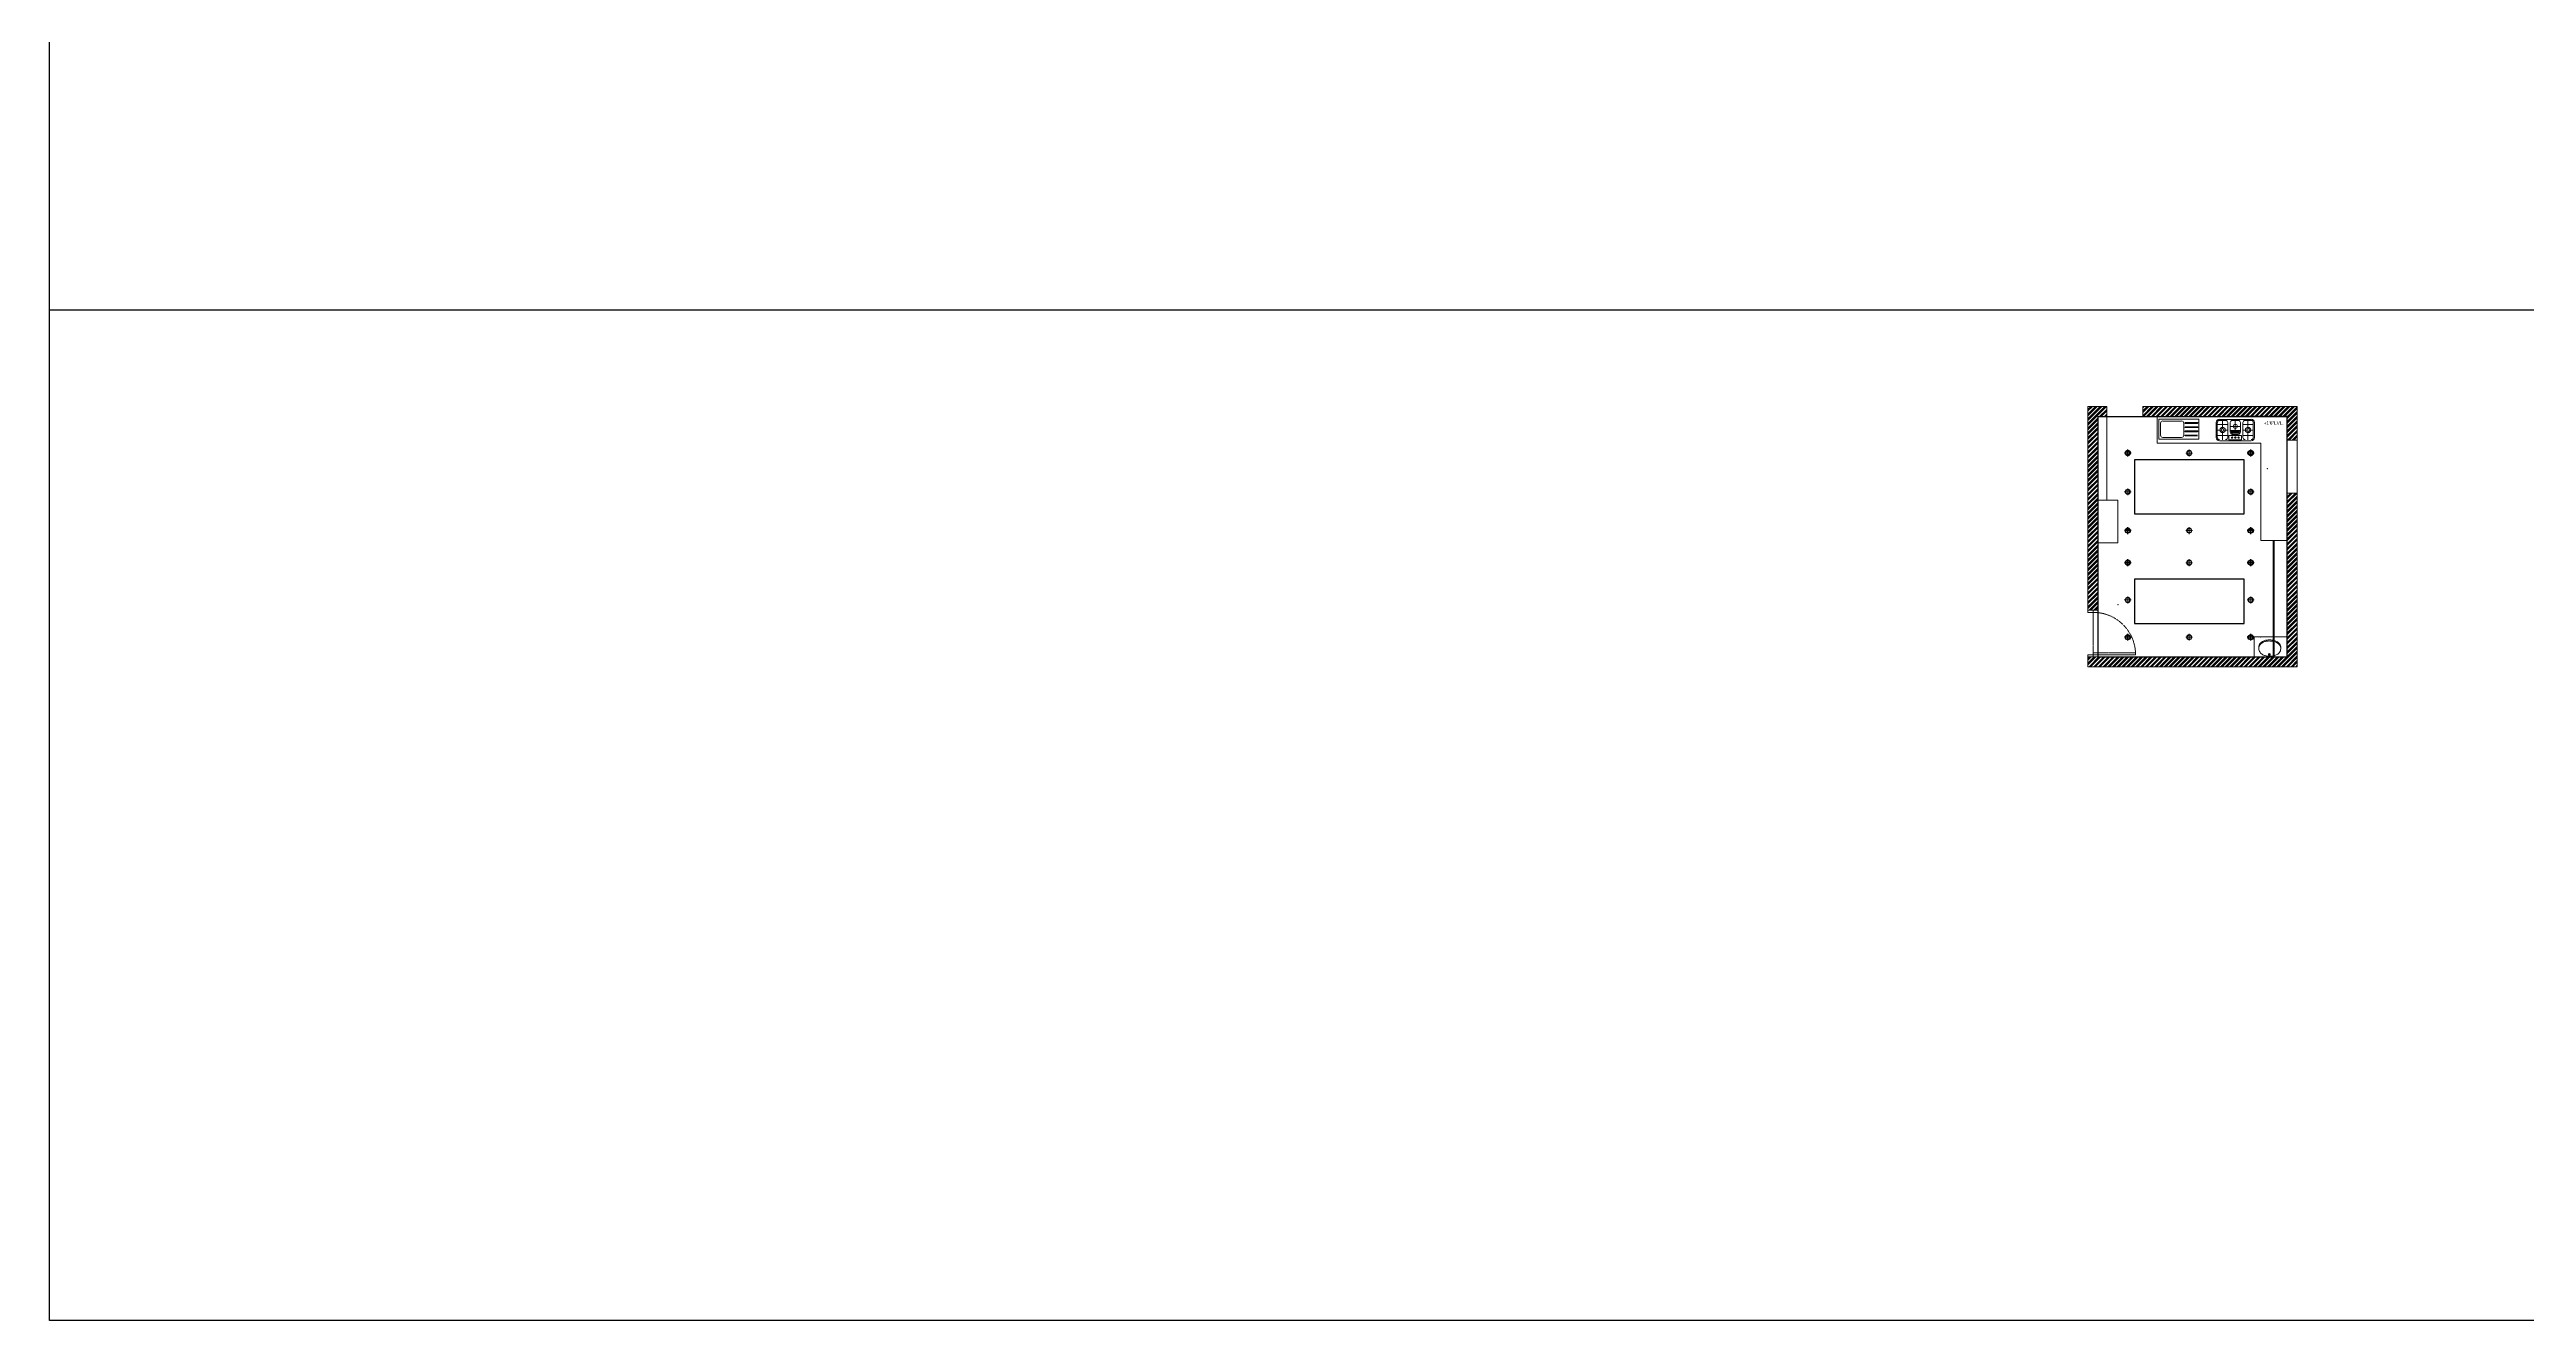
# Model space of a CAD drawing. Header units: inches. Extents: x 213 to 17763, y -4830 to 1802.
# Drawn here: x 10884 to 13120, y -4830 to -3683 of the extents above; entities that cross this region are included whole.
import ezdxf

# ---------------------------------------------------------------- set-up
doc = ezdxf.new("R2010")
doc.units = ezdxf.units.IN
doc.header["$MEASUREMENT"] = 0
for name, pattern in [('AUDIT_D_060311083008-3', [0]), ('DASHED2', [0.375, 0.25, -0.125]), ('HIDDEN', [0.375, 0.25, -0.125])]:
    doc.linetypes.add(name, pattern=pattern)
for name, color, linetype in [('.', 30, 'Continuous'), ('A-DOOR', 251, 'AUDIT_D_060311083008-3'), ('A-Door-Frame', 1, 'Continuous'), ('A-Door-Swing', 8, 'HIDDEN'), ('PDF3_Text', 1, 'Continuous'), ('SAN-FIX', 1, 'Continuous')]:
    doc.layers.add(name, color=color, linetype=linetype)
doc.layers.add('PDF_Furniture', color=7, linetype='Continuous', true_color=0xdd8a6d)
doc.layers.add('PDF_SANITARY', color=7, linetype='Continuous', true_color=0x7f7f7f)
doc.layers.add('ROD', color=7, linetype='Continuous', lineweight=9)
doc.styles.add('PDF Arial', font='arial.ttf')

# ---------------------------------------------------------------- blocks, each defined once
blk = doc.blocks.new('*U34')
at = {"layer": 'A-Door-Frame', "lineweight": 5}
for p, q in [((0, -100), (0, 0)), ((900, -100), (900, 0))]:
    blk.add_line(p, q, dxfattribs=at)
for points in [[(0, -100), (40, -100), (40, 0), (0, 0)], [(900, -100), (860, -100), (860, 0), (900, 0)]]:
    blk.add_lwpolyline(points, dxfattribs=at)
at = {"layer": 'A-Door-Swing', "linetype": 'DASHED2', "lineweight": 5}
blk.add_line((47, 0), (867, 0), dxfattribs=at)
blk.add_lwpolyline([(40, 0), (40, 820), (80, 820), (80, 0)], close=True, dxfattribs=at)
blk.add_arc((40, 0), 820, 360, 90, dxfattribs=at)
blk = doc.blocks.new('9iuygtfdx')
at = {"layer": 'PDF_SANITARY', "color": 254, "lineweight": 5}
for points in [[(8772.9, 1160.1), (8772.9, 1146.6)], [(8773.7, 1160.1), (8773.7, 1146.6)], [(8783.2, 1158.3), (8773.7, 1158.3)], [(8773.7, 1153.3), (8777.3, 1153.3)], [(8783.2, 1148.4), (8773.7, 1148.4)], [(8804.3, 1162.9), (8775.8, 1162.9)], [(8781.2, 1161.9), (8775.8, 1161.9)], [(8804.3, 1143.6), (8775.8, 1143.6)], [(8778.5, 1161.9), (8778.5, 1154.6)], [(8778.5, 1152.1), (8778.5, 1144.6)], [(8779.8, 1153.3), (8783.2, 1153.3)], [(8783.2, 1160.1), (8783.2, 1146.6)], [(8785.3, 1160.1), (8785.3, 1151.4)], [(8794.8, 1156.6), (8785.3, 1156.6)], [(8794.8, 1153), (8785.3, 1153)], [(8793.8, 1151.7), (8786.3, 1151.7)], [(8789.7, 1151.1), (8786.3, 1151.1)], [(8789.7, 1151), (8786.4, 1151)], [(8793.5, 1150.7), (8786.6, 1150.7)], [(8792.8, 1161.9), (8787.3, 1161.9)], [(8792.8, 1150.4), (8787.3, 1150.4)], [(8792.8, 1149.4), (8787.3, 1149.4)], [(8790, 1161.9), (8790, 1153)], [(8793.8, 1151.1), (8790.5, 1151.1)], [(8793.6, 1151), (8790.5, 1151)], [(8794.8, 1160.1), (8794.8, 1151.4)], [(8796.8, 1160.1), (8796.8, 1146.6)], [(8796.8, 1158.3), (8806.3, 1158.3)], [(8800.4, 1153.3), (8796.8, 1153.3)], [(8796.8, 1148.4), (8806.3, 1148.4)], [(8804.3, 1161.9), (8798.8, 1161.9)], [(8801.5, 1161.9), (8801.5, 1154.6)], [(8801.5, 1152.1), (8801.5, 1144.6)], [(8806.3, 1153.3), (8802.7, 1153.3)], [(8806.3, 1160.1), (8806.3, 1146.6)], [(8807.3, 1160.1), (8807.3, 1146.6)]]:
    blk.add_lwpolyline(points, dxfattribs=at)
for points in [[(8784.3, 1144.6), (8795.8, 1144.6), (8795.8, 1148.4), (8784.3, 1148.4)], [(8786.3, 1152), (8793.8, 1152), (8793.8, 1151.4), (8786.3, 1151.4)]]:
    blk.add_lwpolyline(points, close=True, dxfattribs=at)
for centre, radius in [((8778.6, 1153.4), 2.38), ((8778.6, 1153.4), 1.23), ((8787.2, 1146.6), 0.649), ((8787.2, 1146.6), 0.36), ((8790.1, 1156.7), 1.8), ((8790.1, 1146.6), 0.649), ((8790.1, 1151.2), 0.36), ((8790.1, 1146.6), 0.36), ((8793, 1146.6), 0.649), ((8793, 1146.6), 0.36), ((8801.6, 1153.4), 2.38), ((8801.6, 1153.4), 1.23)]:
    blk.add_circle(centre, radius, dxfattribs=at)
for centre, radius, start, end in [((8775.8, 1160.1), 2.95, 90, 180), ((8804.4, 1160.1), 2.95, 360, 90), ((8775.8, 1146.7), 2.95, 180, 270), ((8775.8, 1160.1), 1.95, 90, 180), ((8775.8, 1146.7), 1.95, 180, 270), ((8781.3, 1160.1), 1.95, 0, 90), ((8781.3, 1146.7), 1.95, 270, 360), ((8787.4, 1160.1), 1.95, 90, 180), ((8787.4, 1151.5), 1.95, 180, 270), ((8787.4, 1151.5), 0.937, 180, 270), ((8792.8, 1160.1), 1.95, 0, 90), ((8792.8, 1151.5), 0.937, 270, 360), ((8792.8, 1151.5), 1.95, 270, 360), ((8798.9, 1160.1), 1.95, 90, 180), ((8798.9, 1146.7), 1.95, 180, 270), ((8804.4, 1160.1), 1.95, 0, 90), ((8804.4, 1146.7), 2.95, 270, 0), ((8804.4, 1146.7), 1.95, 270, 360)]:
    blk.add_arc(centre, radius, start, end, dxfattribs=at)
blk = doc.blocks.new('erh')
at = {"layer": '.', "lineweight": 5}
h = blk.add_hatch(dxfattribs=at)
h.set_pattern_fill('ANSI32', color=1, scale=8)
h.set_pattern_definition([(45, (4059.6324, -5179.4823), (-2.1213203, 2.1213203), []), (45, (4061.0466, -5179.4823), (-2.1213203, 2.1213203), [])])
h.paths.add_polyline_path([(12913.1, -4004.9), (12786.7, -4004.9), (12773.6, -4004.9), (12773.6, -4013.9), (12904.1, -4013.9), (12904.1, -4035.2), (12913.1, -4035.2)])
h.paths.add_polyline_path([(12913.1, -4083.2), (12904.1, -4083.2), (12904.1, -4184.9), (12904.1, -4230.9), (12887.6, -4230.9), (12733.1, -4230.9), (12724.1, -4230.9), (12724.1, -4239.9), (12913.1, -4239.9)])
h.paths.add_polyline_path([(12733.1, -4013.9), (12741.1, -4013.9), (12741.1, -4010.3), (12741.1, -4004.9), (12724.1, -4004.9), (12724.1, -4188.8), (12728.8, -4188.8), (12733.1, -4188.9)])
at = {"lineweight": 5}
for p, q in [((12741.1, -4013.9), (12773.6, -4013.9)), ((12904.1, -4230.9), (12904.1, -4212.9)), ((12724.1, -4239.9), (12913.1, -4239.9))]:
    blk.add_line(p, q, dxfattribs=at)
at = {"color": 254, "lineweight": 5}
for p, q in [((12904.1, -4212.9), (12874.1, -4212.9)), ((12874.1, -4212.9), (12874.1, -4230.9))]:
    blk.add_line(p, q, dxfattribs=at)
at = {"lineweight": 5}
for p in [(12886, -4060.9), (12751.1, -4183.9), (12880, -4212.9)]:
    blk.add_point(p, dxfattribs=at)
at = {"layer": 'PDF_Furniture', "color": 254, "lineweight": 5}
for points in [[(12788.2, -4033), (12788.2, -4034.4), (12788.2, -4016.4), (12824.2, -4016.4), (12824.2, -4034.4), (12823.2, -4034.4)], [(12789.6, -4020), (12789.6, -4030.9)], [(12808.6, -4018), (12791.6, -4018)], [(12810.7, -4030.9), (12810.7, -4020)], [(12811.7, -4020), (12811.7, -4019.7)], [(12811.7, -4023.7), (12811.7, -4023.5)], [(12822.9, -4019.4), (12812, -4019.4)], [(12822.9, -4020.1), (12812, -4020.1)], [(12822.9, -4023.2), (12812, -4023.2)], [(12822.9, -4023.9), (12812, -4023.9)], [(12823.2, -4020), (12823.2, -4019.7)], [(12823.2, -4023.7), (12823.2, -4023.5)], [(12824.2, -4034.4), (12788.2, -4034.4)], [(12808.6, -4033), (12791.6, -4033)], [(12811.7, -4027.5), (12811.7, -4027.2)], [(12811.7, -4031.2), (12811.7, -4030.9)], [(12822.9, -4026.9), (12812, -4026.9)], [(12822.9, -4027.8), (12812, -4027.8)], [(12822.9, -4030.7), (12812, -4030.7)], [(12822.9, -4031.5), (12812, -4031.5)], [(12823.2, -4027.5), (12823.2, -4027.2)]]:
    blk.add_lwpolyline(points, dxfattribs=at)
for centre, radius, start, end in [((12791.7, -4019.9), 1.95, 90, 180), ((12808.7, -4019.9), 1.95, 0, 90), ((12812, -4019.6), 0.216, 89.9999, 180.0001), ((12812, -4019.9), 0.216, 179.9999, 270.0001), ((12812, -4023.4), 0.216, 89.9999, 180.0001), ((12812, -4023.7), 0.216, 179.9999, 270.0001), ((12823, -4019.6), 0.216, 359.9999, 90.0001), ((12823, -4019.9), 0.216, 269.9999, 0.0001), ((12823, -4023.4), 0.216, 359.9999, 90.0001), ((12823, -4023.7), 0.216, 269.9999, 0.0001), ((12791.7, -4030.9), 1.95, 180, 270), ((12808.7, -4030.9), 1.95, 270, 360), ((12812, -4027.1), 0.216, 89.9999, 180.0001), ((12812, -4027.4), 0.216, 179.9999, 270.0001), ((12812, -4030.9), 0.216, 89.9999, 180.0001), ((12812, -4031.2), 0.216, 179.9999, 270.0001), ((12823, -4027.1), 0.216, 359.9999, 90.0001), ((12823, -4027.4), 0.216, 269.9999, 0.0001)]:
    blk.add_arc(centre, radius, start, end, dxfattribs=at)
at = {"layer": 'ROD', "lineweight": 5}
for p, q in [((12741.1, -4004.9), (12724.1, -4004.9)), ((12724.1, -4004.9), (12724.1, -4188.9)), ((12733.1, -4013.9), (12741.1, -4013.9)), ((12733.1, -4188.9), (12733.1, -4013.9)), ((12733.1, -4013.9), (12741.1, -4013.9)), ((12773.6, -4013.9), (12904.1, -4013.9)), ((12913.1, -4004.9), (12786.7, -4004.9)), ((12904.1, -4013.9), (12904.1, -4184.9)), ((12913.1, -4239.9), (12913.1, -4004.9)), ((12724.1, -4188.9), (12733.1, -4188.9)), ((12904.1, -4230.9), (12904.1, -4184.9)), ((12724.1, -4230.9), (12724.1, -4239.9)), ((12733.1, -4230.9), (12724.1, -4230.9)), ((12904.1, -4230.9), (12733.1, -4230.9))]:
    blk.add_line(p, q, dxfattribs=at)
at = {"layer": 'ROD', "color": 254, "lineweight": 5}
for p, q in [((12786.7, -4013.9), (12786.7, -4037.9)), ((12786.7, -4037.9), (12880.1, -4037.9)), ((12880.1, -4037.9), (12880.1, -4125.9))]:
    blk.add_line(p, q, dxfattribs=at)
for points in [[(12741.1, -4013.9), (12733.1, -4013.9), (12733.1, -4089.4), (12741.1, -4089.4)], [(12751.1, -4127.9), (12733.1, -4127.9), (12733.1, -4089.4), (12751.1, -4089.4)]]:
    blk.add_lwpolyline(points, close=True, dxfattribs=at)
at = {"layer": 'ROD', "lineweight": 5}
for points in [[(12741.1, -4013.9), (12741.1, -4004.9)], [(12773.6, -4004.9), (12773.6, -4013.9)], [(12773.6, -4004.9), (12793.2, -4004.9)], [(12786.7, -4004.9), (12793.2, -4004.9)]]:
    blk.add_lwpolyline(points, dxfattribs=at)
at = {"layer": 'ROD', "color": 5, "lineweight": 5}
blk.add_lwpolyline([(12913.1, -4035.2), (12904.1, -4035.2), (12904.1, -4083.2), (12913.1, -4083.2)], close=True, dxfattribs=at)
at = {"layer": 'ROD', "color": 254, "lineweight": 5}
blk.add_lwpolyline([(12880.1, -4125.9), (12904.1, -4125.9)], dxfattribs=at)
at = {"layer": 'SAN-FIX', "color": 254, "lineweight": 5}
for p, q in [((12887.6, -4228.4), (12887.6, -4230.9)), ((12888.3, -4228.4), (12888.2, -4230.9))]:
    blk.add_line(p, q, dxfattribs=at)
blk.add_lwpolyline([(12898.2, -4222.7, 0.175546), (12897, -4219.1, 0.104048), (12894.4, -4217, 0.064612), (12891.6, -4216, 0.05077), (12888.4, -4215.6, 0.05077), (12885.2, -4215.8, 0.064612), (12882.4, -4216.7, 0.104048), (12879.7, -4218.8, 0.175546), (12878.3, -4222.3, 0.022698), (12878.3, -4222.8, 0.104048)], format="xyb", dxfattribs=at)
blk.add_lwpolyline([(12898.2, -4223.7, 0.175546), (12897, -4220.1, 0.104048), (12894.4, -4218, 0.064612), (12891.6, -4217, 0.05077), (12888.4, -4216.6, 0.05077), (12885.1, -4216.8, 0.064612), (12882.4, -4217.7, 0.104048), (12879.7, -4219.8, 0.175546), (12878.3, -4223.3, 0.175546), (12879.5, -4226.8, 0.104048), (12882.1, -4229, 0.064612), (12884.9, -4230, 0.05077), (12888.1, -4230.4, 0.05077), (12891.4, -4230.1, 0.064612), (12894.2, -4229.2, 0.104048), (12896.9, -4227.2, 0.175546)], format="xyb", close=True, dxfattribs=at)
blk.add_circle((12887.9, -4228.8), 0.874, dxfattribs=at)
at = {"color": 254, "lineweight": 5}
blk.add_blockref('9iuygtfdx', (4067.1, -5179.5), dxfattribs=at)
at = {"layer": 'A-DOOR', "lineweight": 5, "xscale": -0.04672722581929388, "yscale": 0.04672722581929388, "zscale": 0.04672722581929388, "rotation": 270}
blk.add_blockref('*U34', (12728.8, -4230.9), dxfattribs=at)
at = {"layer": 'PDF3_Text', "lineweight": 5, "insert": (12900.8, -4021.4), "char_height": 3, "attachment_point": 9, "style": 'PDF Arial'}
blk.add_mtext_dynamic_manual_height_columns('+1\'6"LVL.', width=36.093, gutter_width=949.3, heights=[2.27], dxfattribs=at)
blk = doc.blocks.new('4t')
at = {"color": 6, "lineweight": 0}
for p, q in [((4478.7, 1760.1), (4472.5, 1760.1)), ((4475.6, 1757), (4475.6, 1763.2))]:
    blk.add_line(p, q, dxfattribs=at)
for radius in [2.34, 1.87]:
    blk.add_circle((4475.6, 1760.1), radius, dxfattribs=at)
blk = doc.blocks.new('34')
at = {"color": 152, "true_color": 0x2776bb}
for p, q in [((4478.7, 1802), (4472.5, 1802)), ((4475.6, 1798.9), (4475.6, 1805.1))]:
    blk.add_line(p, q, dxfattribs=at)
for radius in [2.34, 1.87]:
    blk.add_circle((4475.6, 1802), radius, dxfattribs=at)

msp = doc.modelspace()

# ---------------------------------------------------------------- linework, layer by layer
for p, q in [((10883.5, -3917.5), (15562, -3917.5)), ((12733.09, -4013.9), (12904.09, -4013.9)), ((12733.09, -4013.9), (12733.09, -4230.9)), ((12904.09, -4013.9), (12865.09, -4013.9)), ((12904.09, -4230.9), (12904.09, -4013.9)), ((12733.09, -4230.9), (12904.09, -4230.9))]:
    msp.add_line(p, q)
at = {"color": 40, "lineweight": 5, "true_color": 0xf8d731}
for p, q in [((12891.23, -4125.98), (12891.23, -4230.9)), ((12892.23, -4125.98), (12892.23, -4230.9))]:
    msp.add_line(p, q, dxfattribs=at)
for points in [[(10883.5, -2468), (15562, -2468), (15562, -4830), (10883.5, -4830)], [(12766.09, -4052.9), (12766.09, -4101.9), (12865.09, -4101.9), (12865.09, -4052.9)], [(12766.09, -4160.9), (12766.09, -4200.9), (12865.09, -4200.9), (12865.09, -4160.9)]]:
    msp.add_lwpolyline(points, close=True)

# ---------------------------------------------------------------- block references
msp.add_blockref('erh', (0, 0))
at = {"lineweight": 5}
for name, p in [('34', (8284.48, -5848.91)), ('4t', (8339.95, -5807)), ('34', (8395.48, -5848.91)), ('4t', (8284.45, -5842)), ('4t', (8395.45, -5842)), ('34', (8284.48, -5918.91)), ('4t', (8339.95, -5877)), ('34', (8395.48, -5918.91)), ('34', (8284.48, -5947.91)), ('4t', (8339.95, -5906)), ('34', (8395.48, -5947.91)), ('4t', (8284.45, -5939.63)), ('4t', (8395.45, -5939.63)), ('34', (8284.48, -6015.18)), ('4t', (8339.95, -5973.27)), ('34', (8395.48, -6015.18))]:
    msp.add_blockref(name, p, dxfattribs=at)

doc.saveas('drawing.dxf')
